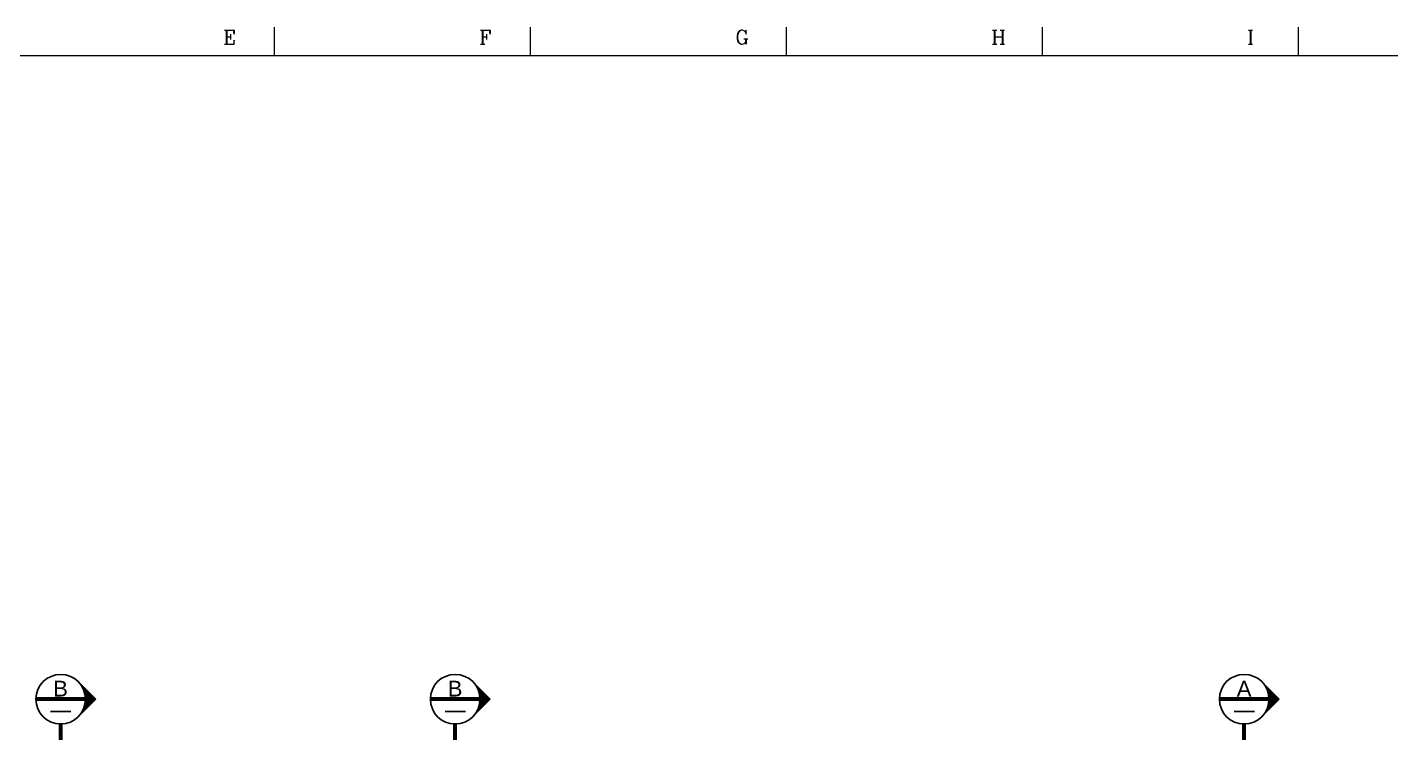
# Model space of a CAD drawing. Header units: millimetres. Extents: x 376548 to 485787, y -156716 to -17718.
# Drawn here: x 431111 to 441480, y -23448 to -18030 of the extents above; entities that cross this region are included whole.
import ezdxf
from ezdxf.enums import TextEntityAlignment as Align

# ---------------------------------------------------------------- set-up
doc = ezdxf.new("R2010")
doc.units = ezdxf.units.MM
doc.header["$LTSCALE"] = 2
doc.layers.add('C_BLOCK', color=7, linetype='Continuous')
doc.layers.add('TAN-TIT', color=30, linetype='Continuous')
doc.styles.add('Arial', font='arial.ttf')
doc.styles.add('COM', font='COMPLEX', dxfattribs={"height": 5})

# ---------------------------------------------------------------- blocks, each defined once
blk = doc.blocks.new('BORDER')
at = {"layer": 'TAN-TIT'}
for p, q in [((6987, 16468), (6987, 16612.2)), ((8284.8, 16468), (8284.8, 16612.2)), ((9582.7, 16468), (9582.7, 16612.2)), ((10880.6, 16468), (10880.6, 16612.2)), ((12178.4, 16468), (12178.4, 16612.2)), ((23282.3, 16468), (497.7, 16468))]:
    blk.add_line(p, q, dxfattribs=at)
at = {"layer": 'TAN-TIT', "style": 'COM'}
for s, p in [('E', (6727.4, 16525.7)), ('F', (8025.3, 16525.7)), ('G', (9323.1, 16525.7)), ('H', (10621, 16525.7)), ('I', (11918.8, 16525.7))]:
    blk.add_text(s, height=72.1, dxfattribs=at).set_placement(p)

msp = doc.modelspace()

# ---------------------------------------------------------------- linework, layer by layer
at = {"layer": 'C_BLOCK', "color": 1, "linetype": 'Continuous', "lineweight": 0}
for p, q in [((431632.2, -23140.1), (431492.5, -23000.6)), ((434632.2, -23140.1), (434492.5, -23000.6)), ((440632.2, -23140.1), (440492.5, -23000.6)), ((431548.9, -23096.4), (431568.7, -23076.6)), ((431549.9, -23100.5), (431571.2, -23079.1)), ((431550.7, -23104.6), (431573.7, -23081.6)), ((431551.5, -23108.9), (431576.2, -23084.1)), ((431552.2, -23113.2), (431578.7, -23086.6)), ((431552.7, -23117.6), (431581.2, -23089.1)), ((431553.2, -23122.1), (431583.7, -23091.6)), ((431553.6, -23126.7), (431586.2, -23094.1)), ((431553.9, -23131.5), (431588.7, -23096.6)), ((431554.1, -23136.3), (431591.2, -23099.1)), ((431554.1, -23141.3), (431593.7, -23101.6)), ((434548.9, -23096.4), (434568.7, -23076.6)), ((434549.9, -23100.5), (434571.2, -23079.1)), ((434550.7, -23104.6), (434573.7, -23081.6)), ((434551.5, -23108.9), (434576.2, -23084.1)), ((434552.2, -23113.2), (434578.7, -23086.6)), ((434552.7, -23117.6), (434581.2, -23089.1)), ((434553.2, -23122.1), (434583.7, -23091.6)), ((434553.6, -23126.7), (434586.2, -23094.1)), ((434553.9, -23131.5), (434588.7, -23096.6)), ((434554.1, -23136.3), (434591.2, -23099.1)), ((434554.1, -23141.3), (434593.7, -23101.6)), ((440548.9, -23096.4), (440568.7, -23076.6)), ((440549.9, -23100.5), (440571.2, -23079.1)), ((440550.7, -23104.6), (440573.7, -23081.6)), ((440551.5, -23108.9), (440576.2, -23084.1)), ((440552.2, -23113.2), (440578.7, -23086.6)), ((440552.7, -23117.6), (440581.2, -23089.1)), ((440553.2, -23122.1), (440583.7, -23091.6)), ((440553.6, -23126.7), (440586.2, -23094.1)), ((440553.9, -23131.5), (440588.7, -23096.6)), ((440554.1, -23136.3), (440591.2, -23099.1)), ((440554.1, -23141.3), (440593.7, -23101.6)), ((431632.2, -23140.1), (431497.6, -23274.7)), ((431513.8, -23256.6), (431631.2, -23139.1)), ((431525.6, -23239.8), (431628.7, -23136.6)), ((431540.8, -23209.5), (431621.2, -23129.1)), ((434632.2, -23140.1), (434497.6, -23274.7)), ((434513.8, -23256.6), (434631.2, -23139.1)), ((434525.6, -23239.8), (434628.7, -23136.6)), ((434540.8, -23209.5), (434621.2, -23129.1)), ((440632.2, -23140.1), (440497.6, -23274.7)), ((440513.8, -23256.6), (440631.2, -23139.1)), ((440525.6, -23239.8), (440628.7, -23136.6)), ((440540.8, -23209.5), (440621.2, -23129.1))]:
    msp.add_line(p, q, dxfattribs=at)
at = {"layer": 'C_BLOCK', "color": 1, "linetype": 'Continuous', "lineweight": 13}
for p, q in [((431515.1, -23025.3), (431516.2, -23024.1)), ((431517.2, -23028.1), (431518.7, -23026.6)), ((431519.3, -23031), (431521.2, -23029.1)), ((431521.4, -23033.9), (431523.7, -23031.6)), ((431523.4, -23037), (431526.2, -23034.1)), ((431525.4, -23040), (431528.7, -23036.6)), ((431527.2, -23043.1), (431531.2, -23039.1)), ((431529.1, -23046.2), (431533.7, -23041.6)), ((431530.9, -23049.5), (431536.2, -23044.1)), ((431532.6, -23052.7), (431538.7, -23046.6)), ((431534.3, -23056.1), (431541.2, -23049.1)), ((431536, -23059.4), (431543.7, -23051.6)), ((431537.5, -23062.8), (431546.2, -23054.1)), ((431539, -23066.3), (431548.7, -23056.6)), ((431540.5, -23069.8), (431551.2, -23059.1)), ((431541.9, -23073.4), (431553.7, -23061.6)), ((431543.2, -23077.1), (431556.2, -23064.1)), ((431544.5, -23080.8), (431558.7, -23066.6)), ((431545.7, -23084.6), (431561.2, -23069.1)), ((431546.9, -23088.5), (431563.7, -23071.6)), ((431548, -23092.4), (431566.2, -23074.1)), ((431548.1, -23187.3), (431613.7, -23121.6)), ((431549.7, -23180.7), (431611.2, -23119.1)), ((431550.9, -23174.4), (431608.7, -23116.6)), ((431551.9, -23168.4), (431606.2, -23114.1)), ((431552.7, -23162.6), (431603.7, -23111.6)), ((431553.3, -23157), (431601.2, -23109.1)), ((431553.8, -23151.6), (431598.7, -23106.6)), ((431554, -23146.4), (431596.2, -23104.1)), ((434515.1, -23025.3), (434516.2, -23024.1)), ((434517.2, -23028.1), (434518.7, -23026.6)), ((434519.3, -23031), (434521.2, -23029.1)), ((434521.4, -23033.9), (434523.7, -23031.6)), ((434523.4, -23037), (434526.2, -23034.1)), ((434525.4, -23040), (434528.7, -23036.6)), ((434527.2, -23043.1), (434531.2, -23039.1)), ((434529.1, -23046.2), (434533.7, -23041.6)), ((434530.9, -23049.5), (434536.2, -23044.1)), ((434532.6, -23052.7), (434538.7, -23046.6)), ((434534.3, -23056.1), (434541.2, -23049.1)), ((434536, -23059.4), (434543.7, -23051.6)), ((434537.5, -23062.8), (434546.2, -23054.1)), ((434539, -23066.3), (434548.7, -23056.6)), ((434540.5, -23069.8), (434551.2, -23059.1)), ((434541.9, -23073.4), (434553.7, -23061.6)), ((434543.2, -23077.1), (434556.2, -23064.1)), ((434544.5, -23080.8), (434558.7, -23066.6)), ((434545.7, -23084.6), (434561.2, -23069.1)), ((434546.9, -23088.5), (434563.7, -23071.6)), ((434548, -23092.4), (434566.2, -23074.1)), ((434548.1, -23187.3), (434613.7, -23121.6)), ((434549.7, -23180.7), (434611.2, -23119.1)), ((434550.9, -23174.4), (434608.7, -23116.6)), ((434551.9, -23168.4), (434606.2, -23114.1)), ((434552.7, -23162.6), (434603.7, -23111.6)), ((434553.3, -23157), (434601.2, -23109.1)), ((434553.8, -23151.6), (434598.7, -23106.6)), ((434554, -23146.4), (434596.2, -23104.1)), ((440515.1, -23025.3), (440516.2, -23024.1)), ((440517.2, -23028.1), (440518.7, -23026.6)), ((440519.3, -23031), (440521.2, -23029.1)), ((440521.4, -23033.9), (440523.7, -23031.6)), ((440523.4, -23037), (440526.2, -23034.1)), ((440525.4, -23040), (440528.7, -23036.6)), ((440527.2, -23043.1), (440531.2, -23039.1)), ((440529.1, -23046.2), (440533.7, -23041.6)), ((440530.9, -23049.5), (440536.2, -23044.1)), ((440532.6, -23052.7), (440538.7, -23046.6)), ((440534.3, -23056.1), (440541.2, -23049.1)), ((440536, -23059.4), (440543.7, -23051.6)), ((440537.5, -23062.8), (440546.2, -23054.1)), ((440539, -23066.3), (440548.7, -23056.6)), ((440540.5, -23069.8), (440551.2, -23059.1)), ((440541.9, -23073.4), (440553.7, -23061.6)), ((440543.2, -23077.1), (440556.2, -23064.1)), ((440544.5, -23080.8), (440558.7, -23066.6)), ((440545.7, -23084.6), (440561.2, -23069.1)), ((440546.9, -23088.5), (440563.7, -23071.6)), ((440548, -23092.4), (440566.2, -23074.1)), ((440548.1, -23187.3), (440613.7, -23121.6)), ((440549.7, -23180.7), (440611.2, -23119.1)), ((440550.9, -23174.4), (440608.7, -23116.6)), ((440551.9, -23168.4), (440606.2, -23114.1)), ((440552.7, -23162.6), (440603.7, -23111.6)), ((440553.3, -23157), (440601.2, -23109.1)), ((440553.8, -23151.6), (440598.7, -23106.6)), ((440554, -23146.4), (440596.2, -23104.1)), ((431532.4, -23228), (431626.2, -23134.1)), ((431537.1, -23218.3), (431623.7, -23131.6)), ((431543.8, -23201.6), (431618.7, -23126.6)), ((431546.2, -23194.2), (431616.2, -23124.1)), ((434532.4, -23228), (434626.2, -23134.1)), ((434537.1, -23218.3), (434623.7, -23131.6)), ((434543.8, -23201.6), (434618.7, -23126.6)), ((434546.2, -23194.2), (434616.2, -23124.1)), ((440532.4, -23228), (440626.2, -23134.1)), ((440537.1, -23218.3), (440623.7, -23131.6)), ((440543.8, -23201.6), (440618.7, -23126.6)), ((440546.2, -23194.2), (440616.2, -23124.1))]:
    msp.add_line(p, q, dxfattribs=at)
at = {"layer": 'C_BLOCK', "color": 3, "linetype": 'Continuous', "lineweight": 53}
for p, q in [((431554.1, -23140.1), (431177, -23140.1)), ((434554.1, -23140.1), (434177, -23140.1)), ((440554.1, -23140.1), (440177, -23140.1))]:
    msp.add_line(p, q, dxfattribs=at)
at = {"layer": 'C_BLOCK', "color": 1, "linetype": 'Continuous', "lineweight": 70}
for p, q in [((431554.1, -23140.1), (431177, -23140.1)), ((434554.1, -23140.1), (434177, -23140.1)), ((440554.1, -23140.1), (440177, -23140.1))]:
    msp.add_line(p, q, dxfattribs=at)
at = {"layer": 'C_BLOCK', "color": 2, "linetype": 'Continuous', "lineweight": 30}
for p, q in [((431442.7, -23234.4), (431288.4, -23234.4)), ((434442.7, -23234.4), (434288.4, -23234.4)), ((440442.7, -23234.4), (440288.4, -23234.4))]:
    msp.add_line(p, q, dxfattribs=at)
at = {"layer": 'C_BLOCK', "color": 3, "linetype": 'Continuous', "lineweight": 70}
for p, q in [((431365.5, -23448.4), (431365.5, -23328.7)), ((434365.5, -23448.4), (434365.5, -23328.7)), ((440365.5, -23448.4), (440365.5, -23328.7))]:
    msp.add_line(p, q, dxfattribs=at)
at = {"layer": 'C_BLOCK', "color": 2, "linetype": 'Continuous', "lineweight": 30}
for centre in [(431365.5, -23140.1), (434365.5, -23140.1), (440365.5, -23140.1)]:
    msp.add_circle(centre, 188.6, dxfattribs=at)

# ---------------------------------------------------------------- block references
at = {"xscale": 1.5, "yscale": 1.5, "zscale": 1.5}
msp.add_blockref('BORDER', (422510, -42948.2), dxfattribs=at)

# ---------------------------------------------------------------- texts
at = {"layer": 'C_BLOCK', "color": 2, "linetype": 'Continuous', "lineweight": 30, "style": 'Arial'}
for s, p in [('B', (431364.8, -23059.7)), ('B', (434364.8, -23059.7)), ('A', (440364.8, -23059.7))]:
    msp.add_text(s, height=120, dxfattribs=at).set_placement(p, align=Align.MIDDLE_CENTER)

doc.saveas('drawing.dxf')
